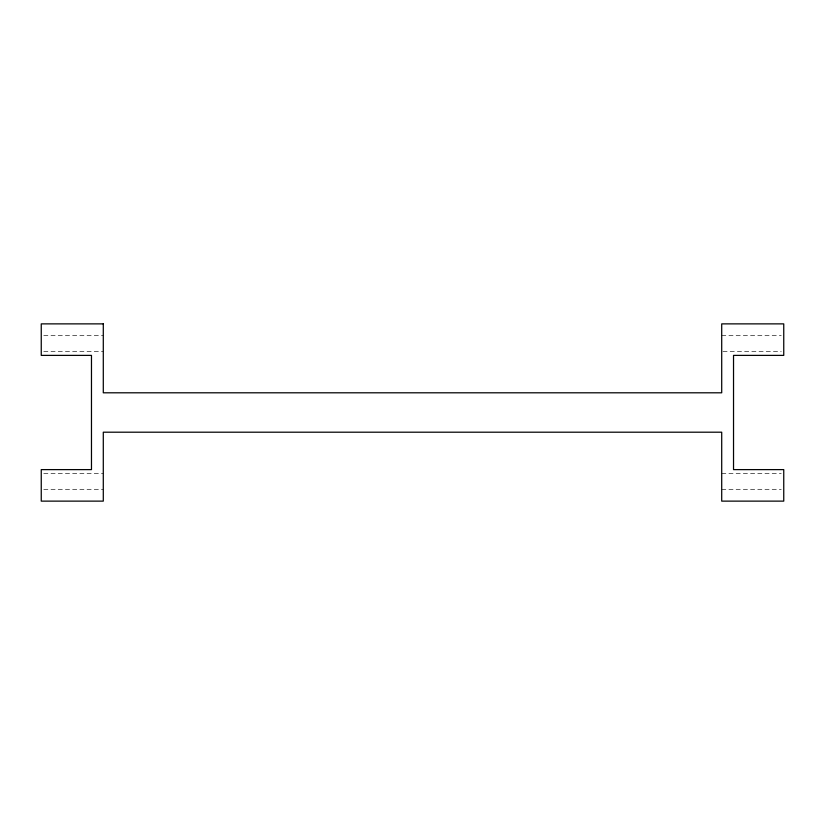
<?xml version="1.0" encoding="UTF-8"?>
<svg xmlns="http://www.w3.org/2000/svg" width="825" height="825" viewBox="0 0 825 825"><rect width="100%" height="100%" fill="white"/><g stroke="black" fill="none" stroke-linecap="round" stroke-linejoin="round"><path stroke-width="0.62" stroke-dasharray="4.12 3.09" d="M43.787 335.692L103.29 335.692M721.71 335.692L781.213 335.692M43.787 351.45L103.29 351.45M722.978 351.45L781.213 351.45M43.787 473.55L103.29 473.55M721.71 473.55L781.213 473.55M43.787 489.308L103.29 489.308M721.71 489.308L781.213 489.308"/><path stroke-width="1.24" d="M103.29 323.874L41.25 323.874L41.25 355.389L91.472 355.389L91.472 469.611L41.25 469.611L41.25 501.126L103.29 501.126L103.29 432.197L721.71 432.197L721.71 501.126L783.75 501.126L783.75 469.611L733.528 469.611L733.528 355.389L783.75 355.389L783.75 323.874L721.71 323.874L721.71 392.803L103.29 392.803L103.29 323.874"/></g></svg>
